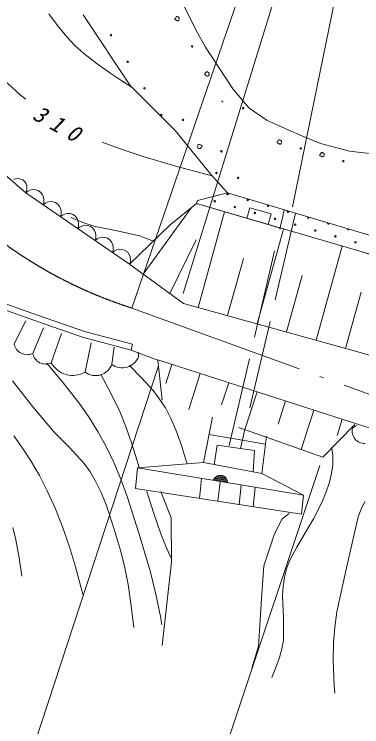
# Model space of a CAD drawing. Units: millimetres, scale not verified. Extents: x -625 to 692600, y -625 to 365855.
# Drawn here: x 436808 to 460264, y 229688 to 277794 of the extents above; entities that cross this region are included whole.
import ezdxf

# ---------------------------------------------------------------- set-up
doc = ezdxf.new("R2010")
doc.units = ezdxf.units.MM
doc.header["$LTSCALE"] = 1000
for name, pattern in [('DASHED', [7.5, 6, -1.5]), ('DASHED_SPACED', [12, 6, -6]), ('LONG_DASHED_DOTTED', [15.25, 12, -1.5, 0.25, -1.5])]:
    doc.linetypes.add(name, pattern=pattern)
doc.layers.add('S-SUV', color=7, linetype='Continuous', lineweight=13)
doc.styles.add('ＭＳ ゴシック', font='')
doc.styles.get('ＭＳ ゴシック').set_extended_font_data('MS Gothic')

msp = doc.modelspace()

# ---------------------------------------------------------------- linework, layer by layer
at = {"layer": 'S-SUV'}
for p, q in [((455589, 264783), (462893, 300638)), ((444755, 257955), (454501, 286401)), ((448212, 258942), (456527, 285847)), ((447910, 279083), (449062, 276750)), ((439143, 277829), (439722, 277032)), ((441459, 277758), (444627, 272978)), ((447707, 277561), (447723, 277584)), ((447723, 277584), (447734, 277608)), ((447734, 277608), (447754, 277626)), ((447754, 277626), (447768, 277636)), ((447768, 277636), (447788, 277639)), ((447788, 277639), (447809, 277635)), ((447809, 277635), (447831, 277632)), ((447831, 277632), (447865, 277624)), ((447865, 277624), (447904, 277598)), ((447904, 277598), (447927, 277573)), ((447927, 277573), (447941, 277548)), ((447646, 277471), (447649, 277499)), ((447656, 277448), (447646, 277471)), ((447649, 277499), (447684, 277534)), ((447669, 277428), (447656, 277448)), ((447699, 277412), (447669, 277428)), ((447684, 277534), (447707, 277561)), ((447753, 277386), (447699, 277412)), ((447815, 277351), (447753, 277386)), ((447862, 277349), (447815, 277351)), ((447893, 277365), (447862, 277349)), ((447915, 277388), (447893, 277365)), ((447928, 277425), (447915, 277388)), ((447940, 277460), (447928, 277425)), ((447946, 277500), (447940, 277460)), ((447941, 277548), (447946, 277500)), ((439722, 277032), (440352, 276268)), ((449062, 276750), (449724, 275570)), ((440352, 276268), (440908, 275682)), ((440908, 275682), (441507, 275140)), ((449724, 275570), (451567, 272747)), ((441507, 275140), (442400, 274447)), ((442400, 274447), (443329, 273801)), ((443329, 273801), (444080, 273304)), ((449662, 273738), (449665, 273766)), ((449671, 273714), (449662, 273738)), ((449665, 273766), (449700, 273801)), ((449700, 273801), (449723, 273828)), ((449723, 273828), (449739, 273850)), ((449739, 273850), (449750, 273875)), ((449750, 273875), (449770, 273893)), ((449770, 273893), (449784, 273903)), ((449784, 273903), (449804, 273906)), ((449804, 273906), (449825, 273902)), ((449825, 273902), (449847, 273899)), ((449847, 273899), (449881, 273891)), ((449881, 273891), (449920, 273865)), ((449920, 273865), (449943, 273840)), ((449943, 273840), (449957, 273815)), ((449956, 273726), (449944, 273692)), ((449962, 273767), (449956, 273726)), ((449957, 273815), (449962, 273767)), ((436163, 273306), (436906, 272619)), ((444080, 273304), (444833, 272813)), ((449684, 273695), (449671, 273714)), ((449715, 273679), (449684, 273695)), ((449769, 273653), (449715, 273679)), ((449831, 273618), (449769, 273653)), ((449878, 273616), (449831, 273618)), ((449909, 273632), (449878, 273616)), ((449931, 273655), (449909, 273632)), ((449944, 273692), (449931, 273655)), ((444627, 272978), (447679, 269954)), ((436906, 272619), (437235, 272341)), ((437235, 272341), (437579, 272064)), ((451567, 272747), (452632, 271480)), ((452632, 271480), (453871, 270616)), ((453871, 270616), (456117, 269637)), ((447679, 269954), (450127, 266931)), ((456117, 269637), (457470, 269061)), ((442745, 269154), (444150, 268631)), ((449189, 268890), (449198, 268925)), ((449198, 268925), (449208, 268962)), ((449208, 268962), (449229, 268987)), ((449229, 268987), (449258, 269005)), ((449258, 269005), (449306, 269006)), ((449306, 269006), (449370, 268976)), ((449370, 268976), (449426, 268953)), ((449426, 268953), (449457, 268939)), ((449457, 268939), (449471, 268921)), ((449471, 268921), (449482, 268898)), ((454553, 269146), (454556, 269174)), ((454562, 269123), (454553, 269146)), ((454556, 269174), (454590, 269209)), ((454575, 269103), (454562, 269123)), ((454605, 269087), (454575, 269103)), ((454590, 269209), (454613, 269236)), ((454659, 269061), (454605, 269087)), ((454613, 269236), (454629, 269259)), ((454629, 269259), (454641, 269283)), ((454641, 269283), (454661, 269301)), ((454721, 269026), (454659, 269061)), ((454661, 269301), (454674, 269311)), ((454674, 269311), (454695, 269314)), ((454695, 269314), (454715, 269310)), ((454715, 269310), (454737, 269307)), ((454769, 269024), (454721, 269026)), ((454737, 269307), (454771, 269299)), ((454799, 269040), (454769, 269024)), ((454771, 269299), (454810, 269273)), ((454821, 269063), (454799, 269040)), ((454810, 269273), (454833, 269248)), ((454834, 269100), (454821, 269063)), ((454833, 269248), (454847, 269223)), ((454846, 269135), (454834, 269100)), ((454852, 269175), (454846, 269135)), ((454847, 269223), (454852, 269175)), ((457470, 269061), (459428, 268543)), ((444150, 268631), (445576, 268164)), ((449185, 268848), (449189, 268890)), ((449194, 268801), (449185, 268848)), ((449209, 268777), (449194, 268801)), ((449233, 268754), (449209, 268777)), ((449274, 268731), (449233, 268754)), ((449309, 268725), (449274, 268731)), ((449331, 268723), (449309, 268725)), ((449352, 268721), (449331, 268723)), ((449372, 268725), (449352, 268721)), ((449385, 268736), (449372, 268725)), ((449403, 268756), (449385, 268736)), ((449413, 268780), (449403, 268756)), ((449428, 268804), (449413, 268780)), ((449449, 268833), (449428, 268804)), ((449481, 268870), (449449, 268833)), ((449482, 268898), (449481, 268870)), ((457515, 268424), (457535, 268443)), ((457535, 268443), (457549, 268453)), ((457549, 268453), (457569, 268455)), ((457569, 268455), (457590, 268452)), ((457590, 268452), (457611, 268448)), ((457611, 268448), (457646, 268440)), ((457646, 268440), (457685, 268415)), ((459428, 268543), (461559, 268313)), ((434732, 268191), (437582, 265735)), ((445576, 268164), (447862, 267499)), ((457427, 268287), (457430, 268315)), ((457436, 268264), (457427, 268287)), ((457430, 268315), (457465, 268350)), ((457449, 268245), (457436, 268264)), ((457479, 268229), (457449, 268245)), ((457465, 268350), (457488, 268377)), ((457534, 268202), (457479, 268229)), ((457488, 268377), (457504, 268400)), ((457504, 268400), (457515, 268424)), ((457596, 268168), (457534, 268202)), ((457643, 268165), (457596, 268168)), ((457674, 268182), (457643, 268165)), ((457696, 268205), (457674, 268182)), ((457685, 268415), (457708, 268389)), ((457709, 268241), (457696, 268205)), ((457708, 268389), (457721, 268364)), ((457721, 268276), (457709, 268241)), ((457721, 268364), (457727, 268317)), ((457727, 268317), (457721, 268276)), ((447862, 267499), (450168, 266885)), ((436899, 266676), (436765, 266630)), ((437082, 266701), (436899, 266676)), ((437235, 266668), (437082, 266701)), ((437378, 266607), (437235, 266668)), ((437525, 266480), (437378, 266607)), ((450127, 266931), (451208, 265737)), ((437606, 266348), (437525, 266480)), ((437661, 266201), (437606, 266348)), ((437664, 266017), (437661, 266201)), ((437582, 265735), (437641, 265875)), ((437722, 265838), (437582, 265735)), ((437582, 265735), (444598, 260912)), ((437641, 265875), (437664, 266017)), ((437867, 265906), (437722, 265838)), ((438070, 265956), (437867, 265906)), ((438247, 265938), (438070, 265956)), ((438414, 265887), (438247, 265938)), ((438595, 265762), (438414, 265887)), ((438703, 265624), (438595, 265762)), ((438783, 265465), (438703, 265624)), ((449187, 265210), (451208, 265737)), ((451208, 265737), (465439, 261462)), ((438752, 264932), (438800, 265096)), ((438808, 265258), (438783, 265465)), ((438800, 265096), (438808, 265258)), ((439036, 265102), (438891, 265034)), ((439239, 265152), (439036, 265102)), ((439416, 265134), (439239, 265152)), ((439583, 265083), (439416, 265134)), ((439765, 264958), (439583, 265083)), ((449099, 265005), (449187, 265210)), ((438891, 265034), (438752, 264932)), ((439872, 264820), (439765, 264958)), ((439952, 264662), (439872, 264820)), ((439978, 264455), (439952, 264662)), ((445504, 260252), (448781, 264745)), ((465615, 260203), (449099, 265005)), ((452717, 264734), (452508, 264014)), ((454158, 264315), (452717, 264734)), ((439921, 264128), (439970, 264292)), ((440060, 264230), (439921, 264128)), ((439970, 264292), (439978, 264455)), ((440206, 264298), (440060, 264230)), ((440408, 264348), (440206, 264298)), ((440585, 264330), (440408, 264348)), ((440753, 264279), (440585, 264330)), ((440934, 264155), (440753, 264279)), ((441041, 264016), (440934, 264155)), ((449216, 257994), (451004, 264449)), ((453948, 263595), (454158, 264315)), ((440647, 264077), (441441, 263739)), ((441121, 263858), (441041, 264016)), ((441147, 263651), (441121, 263858)), ((441139, 263489), (441147, 263651)), ((441441, 263739), (442261, 263456)), ((441090, 263324), (441139, 263489)), ((441229, 263426), (441090, 263324)), ((441375, 263494), (441229, 263426)), ((441577, 263544), (441375, 263494)), ((441754, 263526), (441577, 263544)), ((441922, 263475), (441754, 263526)), ((442103, 263351), (441922, 263475)), ((442210, 263212), (442103, 263351)), ((442291, 263054), (442210, 263212)), ((442261, 263456), (443764, 263180)), ((443764, 263180), (445260, 262843)), ((453199, 256891), (454971, 263290)), ((442259, 262520), (442308, 262685)), ((442316, 262847), (442291, 263054)), ((442308, 262685), (442316, 262847)), ((442544, 262690), (442399, 262622)), ((442747, 262740), (442544, 262690)), ((442923, 262722), (442747, 262740)), ((443091, 262672), (442923, 262722)), ((443272, 262547), (443091, 262672)), ((445260, 262843), (445735, 262664)), ((445735, 262664), (446215, 262465)), ((442399, 262622), (442259, 262520)), ((443379, 262409), (443272, 262547)), ((443460, 262250), (443379, 262409)), ((443485, 262043), (443460, 262250)), ((447315, 258931), (449078, 262559)), ((443429, 261716), (443477, 261881)), ((443568, 261819), (443429, 261716)), ((443477, 261881), (443485, 262043)), ((443713, 261886), (443568, 261819)), ((443916, 261937), (443713, 261886)), ((444093, 261918), (443916, 261937)), ((444260, 261868), (444093, 261918)), ((444441, 261743), (444260, 261868)), ((444549, 261605), (444441, 261743)), ((457181, 255788), (458938, 262131)), ((444629, 261446), (444549, 261605)), ((444655, 261239), (444629, 261446)), ((444646, 261077), (444655, 261239)), ((451208, 257443), (452276, 261299)), ((444598, 260912), (444646, 261077)), ((448221, 258270), (444598, 260912)), ((455190, 256340), (456249, 260162)), ((459173, 255237), (460222, 259026)), ((437854, 257238), (434557, 258415)), ((434700, 258789), (437987, 257615)), ((460168, 254961), (448221, 258270)), ((437987, 257615), (441543, 256364)), ((436808, 255533), (437586, 257093)), ((441425, 255982), (437854, 257238)), ((438057, 254898), (438772, 256627)), ((439307, 254262), (440001, 256246)), ((444691, 255122), (441425, 255982)), ((441543, 256364), (444793, 255508)), ((441594, 253627), (441991, 255611)), ((444793, 255508), (444691, 255122)), ((443394, 254157), (443558, 255314)), ((444691, 255122), (446493, 254428)), ((445194, 254686), (445168, 254975)), ((471032, 251593), (460168, 254961)), ((439012, 254225), (440120, 252899)), ((444581, 254078), (445407, 253252)), ((446493, 254454), (459910, 250144)), ((447452, 254146), (447042, 252870)), ((446527, 253987), (437597, 226754)), ((449368, 253530), (448588, 251100)), ((436681, 253040), (438063, 251291)), ((442676, 253419), (443333, 252208)), ((445407, 253252), (446189, 252384)), ((440120, 252899), (441187, 251528)), ((451285, 252915), (450805, 251421)), ((443333, 252208), (443934, 250973)), ((446189, 252384), (446623, 251816)), ((453202, 252299), (452383, 249750)), ((446623, 251816), (447008, 251215)), ((455118, 251683), (454616, 250119)), ((438063, 251291), (439496, 249575)), ((441187, 251528), (441855, 250568)), ((447008, 251215), (447383, 250499)), ((443934, 250973), (444366, 249902)), ((457035, 251068), (456179, 248401)), ((441855, 250568), (442473, 249573)), ((447383, 250499), (447709, 249743)), ((449572, 247527), (450187, 250580)), ((458952, 250452), (458602, 249363)), ((444366, 249902), (444746, 248798)), ((447709, 249743), (448111, 248619)), ((459637, 249854), (459921, 250029)), ((459910, 250144), (461202, 249740)), ((436769, 249320), (437375, 248503)), ((439496, 249575), (440535, 248542)), ((442473, 249573), (443029, 248564)), ((449956, 249430), (453765, 248761)), ((453522, 246783), (453830, 249297)), ((444746, 248798), (444998, 247996)), ((437375, 248503), (437933, 247649)), ((440535, 248542), (441528, 247470)), ((443029, 248564), (443532, 247529)), ((448111, 248619), (448465, 247483)), ((450311, 247388), (450495, 248707)), ((450495, 248707), (453035, 248348)), ((453035, 248348), (452929, 246895)), ((458254, 248521), (458310, 247947)), ((444998, 247996), (445241, 247190)), ((458310, 247947), (458307, 247363)), ((437933, 247649), (438512, 246642)), ((441528, 247470), (441929, 246905)), ((443532, 247529), (444006, 246397)), ((445133, 247164), (449572, 247527)), ((457425, 247330), (449228, 222739)), ((449572, 247527), (453522, 246783)), ((458307, 247363), (458232, 246789)), ((441929, 246905), (442280, 246305)), ((445133, 247164), (444990, 245781)), ((445133, 247164), (456323, 245326)), ((458232, 246789), (458096, 246211)), ((438512, 246642), (439038, 245605)), ((442280, 246305), (442667, 245503)), ((444006, 246397), (444428, 245233)), ((449448, 246440), (449311, 245109)), ((450234, 246326), (450292, 246433)), ((451221, 246164), (450234, 246326)), ((450269, 246384), (451207, 246230)), ((450292, 246433), (450365, 246520)), ((451192, 246296), (450304, 246441)), ((450351, 246497), (451163, 246364)), ((450365, 246520), (450479, 246613)), ((451128, 246433), (450410, 246551)), ((450479, 246613), (450597, 246654)), ((450480, 246603), (451077, 246504)), ((450597, 246654), (450719, 246672)), ((450971, 246585), (450603, 246646)), ((450719, 246672), (450872, 246647)), ((450872, 246647), (450982, 246591)), ((450982, 246591), (451081, 246514)), ((451081, 246514), (451159, 246390)), ((451159, 246390), (451203, 246284)), ((453522, 246783), (456323, 245326)), ((450696, 246231), (450560, 244915)), ((451203, 246284), (451221, 246164)), ((452124, 245991), (451990, 244692)), ((453065, 245833), (452933, 244545)), ((458096, 246211), (457850, 245483)), ((439038, 245605), (439581, 244400)), ((442667, 245503), (443003, 244669)), ((444990, 245781), (456190, 244039)), ((445754, 245578), (446196, 244145)), ((457850, 245483), (457546, 244772)), ((444428, 245233), (445240, 242692)), ((456323, 245326), (456190, 244039)), ((460473, 244888), (460226, 244388)), ((439581, 244400), (440067, 243175)), ((443003, 244669), (443537, 243095)), ((457546, 244772), (457014, 243735)), ((460226, 244388), (460030, 243856)), ((446196, 244145), (446697, 242723)), ((457014, 243735), (456429, 242724)), ((460030, 243856), (459271, 240627)), ((436719, 243133), (436925, 242300)), ((440067, 243175), (440527, 241844)), ((443537, 243095), (444010, 241515)), ((445240, 242692), (445997, 240122)), ((446697, 242723), (447023, 241918)), ((456429, 242724), (455885, 241817)), ((436925, 242300), (437148, 241088)), ((440527, 241844), (440931, 240487)), ((444010, 241515), (444282, 240417)), ((447023, 241918), (447366, 241109)), ((455885, 241817), (455397, 240886)), ((437148, 241088), (437327, 239863)), ((455397, 240886), (455193, 240351)), ((459271, 240627), (458585, 237449)), ((440931, 240487), (441185, 239554)), ((444282, 240417), (444496, 239301)), ((445997, 240122), (446362, 238639)), ((455193, 240351), (455046, 239797)), ((455046, 239797), (454952, 239166)), ((441185, 239554), (441430, 238617)), ((444496, 239301), (444705, 237856)), ((454952, 239166), (454918, 238522)), ((446362, 238639), (446670, 237134)), ((454918, 238522), (454978, 237017)), ((444705, 237856), (444878, 236391)), ((458585, 237449), (458439, 236419)), ((446670, 237134), (446725, 236850)), ((446725, 236850), (446779, 236565)), ((454978, 237017), (454976, 235541)), ((458439, 236419), (458353, 235373)), ((454976, 235541), (454875, 234949)), ((458353, 235373), (458335, 234187)), ((454875, 234949), (454714, 234364)), ((454714, 234364), (454474, 233690)), ((458335, 234187), (458378, 232999)), ((454474, 233690), (454201, 233011)), ((458378, 232999), (458407, 232480)), ((458407, 232480), (458439, 231961))]:
    msp.add_line(p, q, dxfattribs=at)
at = {"layer": 'S-SUV', "linetype": 'DASHED_SPACED'}
for p, q in [((447342, 263570), (449099, 265005)), ((449099, 265005), (464736, 260437)), ((444619, 260935), (447342, 263570)), ((446801, 251735), (446493, 254428)), ((457627, 247887), (446801, 251735)), ((459807, 250093), (457627, 247887))]:
    msp.add_line(p, q, dxfattribs=at)
at = {"layer": 'S-SUV', "linetype": 'DASHED'}
for p, q in [((451310, 248680), (455026, 264570)), ((455790, 264359), (452075, 248469)), ((446707, 245572), (447403, 243782)), ((454893, 243726), (455374, 244087)), ((447403, 243782), (447427, 240796)), ((454371, 242723), (454893, 243726)), ((453648, 240555), (454371, 242723)), ((447427, 240796), (446785, 235176)), ((453528, 238669), (453648, 240555)), ((453287, 235136), (453528, 238669)), ((452846, 233651), (453287, 235136))]:
    msp.add_line(p, q, dxfattribs=at)
at = {"layer": 'S-SUV', "linetype": 'LONG_DASHED_DOTTED'}
msp.add_line((444755, 257955), (462407, 251535), dxfattribs=at)
at = {"layer": 'S-SUV'}
for centre in [(443336, 276380), (448812, 275620), (444468, 274585), (445599, 272791), (452265, 271458), (446731, 270997), (448194, 270666), (450789, 268540), (456148, 268733), (459022, 267874), (450458, 267077), (451920, 266746), (451213, 265648), (450337, 265166), (452571, 265253), (451695, 264771), (453929, 264858), (453053, 264376), (454411, 263981), (455769, 263586), (457127, 263192), (458485, 262797), (459843, 262402)]:
    msp.add_circle(centre, 49.8, dxfattribs=at)
at = {"layer": 'S-SUV', "linetype": 'LONG_DASHED_DOTTED'}
msp.add_arc((453884, 286711), 30170, 200.9874, 252.386, dxfattribs=at)
at = {"layer": 'S-SUV'}
for centre, radius, start, end in [((450828, 271887), 49.8, 320.7694, 140.7789), ((455287, 264463), 49.8, 93.458, 53.1003), ((456645, 264068), 49.8, 119.8963, 26.6621), ((458003, 263673), 49.8, 137.4862, 9.0721), ((459361, 263278), 49.8, 152.713, 353.8453), ((437671, 255684), 876, 189.9177, 296.1779), ((438920, 255049), 876, 189.9177, 296.1779), ((444095, 255096), 1173, 233.2594, 339.5197), ((440760, 255061), 1659, 208.7861, 300.1657), ((442295, 254567), 1173, 233.2594, 339.5197), ((460457, 249656), 843, 166.4296, 272.6898)]:
    msp.add_arc(centre, radius, start, end, dxfattribs=at)

# ---------------------------------------------------------------- texts
at = {"layer": 'S-SUV', "insert": (437949, 270738), "char_height": 1100, "attachment_point": 7, "rotation": 330.9, "style": 'ＭＳ ゴシック'}
msp.add_mtext('\\T1.73;\\Q15;310', dxfattribs=at)

doc.saveas('drawing.dxf')
